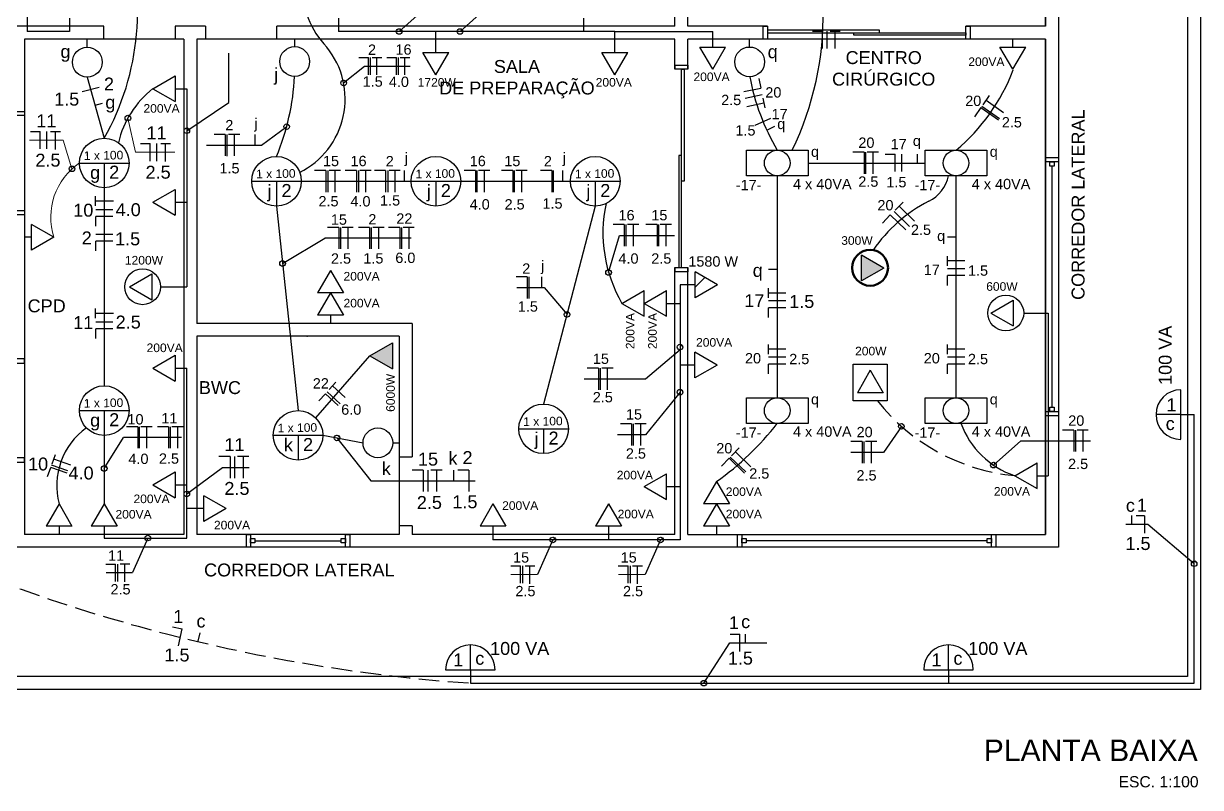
# Model space of a CAD drawing. Header units: millimetres. Extents: x 2676 to 2790, y 20 to 50.
# Drawn here: x 2685.5 to 2699.16, y 26.06 to 34.93 of the extents above; entities that cross this region are included whole.
import ezdxf

# ---------------------------------------------------------------- set-up
doc = ezdxf.new("R2010")
doc.units = ezdxf.units.MM
doc.linetypes.add('ACAD_ISO02W100', pattern=[15, 12, -3])
doc.layers.add('ARQ-FOLHA', color=7, linetype='Continuous', lineweight=50)
for name, color, linetype in [('BUILDING_ENVELOPE', 7, 'Continuous'), ('CIRCUITO 1', 3, 'Continuous'), ('CIRCUITO 2', 211, 'Continuous'), ('TOMADAS', 250, 'Continuous')]:
    doc.layers.add(name, color=color, linetype=linetype)
doc.styles.add('arial', font='arial.ttf')
doc.styles.get("Standard").update_dxf_attribs({"font": 'arial.ttf', "height": 1.5})
pattern_1 = [(225, (-78.443, 0), (2.0205576, -2.0205576), [])]

msp = doc.modelspace()

# ---------------------------------------------------------------- hatches: boundary and pattern name
at = {"layer": 'CIRCUITO 1'}
h = msp.add_hatch(dxfattribs=at)
h.set_pattern_fill('ANSI31', color=5, angle=270)
h.set_pattern_definition([(315, (2696.44746, 42.29396), (0.0883883, 0.0883883), [])])
h.paths.add_polyline_path([(2699.09, 28.686, 1), (2699.09, 28.621, 1)])
h = msp.add_hatch(dxfattribs=at)
h.set_pattern_fill('ANSI31', color=5, angle=270)
h.set_pattern_definition([(315, (2690.75622, 40.90757), (0.0883883, 0.0883883), [])])
h.paths.add_polyline_path([(2693.399, 27.3, 1), (2693.399, 27.235, 1)])
at = {"layer": 'TOMADAS'}
h = msp.add_hatch(dxfattribs=at)
h.set_pattern_fill('ANSI31', color=211, angle=270)
h.set_pattern_definition([(315, (2687.2182, 48.47395), (0.0883883, 0.0883883), [])])
h.paths.add_polyline_path([(2689.861, 34.866, 1), (2689.861, 34.801, 1)])
h = msp.add_hatch(dxfattribs=at)
h.set_pattern_fill('ANSI31', color=211, angle=270)
h.set_pattern_definition([(315, (2687.92553, 48.47395), (0.0883883, 0.0883883), [])])
h.paths.add_polyline_path([(2690.568, 34.866, 1), (2690.568, 34.801, 1)])
at = {"layer": 'TOMADAS', "linetype": 'Continuous', "transparency": 33554687}
h = msp.add_hatch(dxfattribs=at)
h.set_pattern_fill('ANSI31', color=1, scale=0.9, angle=-180)
h.set_pattern_definition(pattern_1)
h.paths.add_polyline_path([(2690.138, 34.59), (2690.288, 34.33), (2690.438, 34.59)])
at = {"layer": 'TOMADAS'}
h = msp.add_hatch(dxfattribs=at)
h.set_pattern_fill('ANSI31', color=211, angle=270)
h.set_pattern_definition([(315, (2686.57469, 47.8776), (0.0883883, 0.0883883), [])])
h.paths.add_polyline_path([(2689.217, 34.27, 1), (2689.217, 34.205, 1)])
at = {"layer": 'TOMADAS', "linetype": 'Continuous', "transparency": 33554687}
h = msp.add_hatch(dxfattribs=at)
h.set_pattern_fill('ANSI31', color=4, angle=-90)
h.set_pattern_definition([(315, (2684.07066, 47.46899), (0.0883883, 0.0883883), [])])
h.paths.add_polyline_path([(2686.746, 33.829, 1), (2686.681, 33.829, 1)])
at = {"layer": 'TOMADAS'}
h = msp.add_hatch(dxfattribs=at)
h.set_pattern_fill('ANSI31', color=211, angle=270)
h.set_pattern_definition([(315, (2685.91337, 47.36877), (0.0883883, 0.0883883), [])])
h.paths.add_polyline_path([(2688.556, 33.761, 1), (2688.556, 33.696, 1)])
at = {"layer": 'TOMADAS', "linetype": 'Continuous', "transparency": 33554687}
h = msp.add_hatch(dxfattribs=at)
h.set_pattern_fill('ANSI31', color=4, angle=-90)
h.set_pattern_definition([(315, (2684.75498, 47.32255), (0.0883883, 0.0883883), [])])
h.paths.add_polyline_path([(2687.43, 33.682, 1), (2687.365, 33.682, 1)])
h = msp.add_hatch(dxfattribs=at)
h.set_pattern_fill('ANSI31', color=4, angle=-90)
h.set_pattern_definition([(315, (2683.42188, 46.87894), (0.0883883, 0.0883883), [])])
h.paths.add_polyline_path([(2686.097, 33.239, 1), (2686.032, 33.239, 1)])
h = msp.add_hatch(dxfattribs=at)
h.set_pattern_fill('ANSI31', color=4, angle=-90)
h.set_pattern_definition([(315, (2685.86545, 45.77995), (0.0883883, 0.0883883), [])])
h.paths.add_polyline_path([(2688.54, 32.14, 1), (2688.476, 32.14, 1)])
at = {"layer": 'TOMADAS'}
h = msp.add_hatch(color=4, dxfattribs=at)
h.dxf.hatch_style = 1
h.paths.add_polyline_path([(2695.229, 32.237), (2695.229, 31.937), (2695.489, 32.087)])
at = {"layer": 'TOMADAS', "linetype": 'Continuous', "transparency": 33554687}
h = msp.add_hatch(dxfattribs=at)
h.set_pattern_fill('ANSI31', color=4, angle=-90)
h.set_pattern_definition([(315, (2689.6498, 45.67622), (0.0883883, 0.0883883), [])])
h.paths.add_polyline_path([(2692.325, 32.036, 1), (2692.26, 32.036, 1)])
h = msp.add_hatch(dxfattribs=at)
h.set_pattern_fill('ANSI31', color=1, scale=0.9, angle=-180)
h.set_pattern_definition(pattern_1)
h.paths.add_polyline_path([(2693.298, 32.042), (2693.298, 31.742), (2693.558, 31.892)])
h = msp.add_hatch(dxfattribs=at)
h.set_pattern_fill('ANSI31', color=4, angle=-90)
h.set_pattern_definition([(315, (2689.1671, 45.18959), (0.0883883, 0.0883883), [])])
h.paths.add_polyline_path([(2691.842, 31.549, 1), (2691.777, 31.549, 1)])
at = {"layer": 'TOMADAS', "lineweight": 20}
h = msp.add_hatch(color=4, dxfattribs=at)
h.dxf.hatch_style = 1
h.paths.add_polyline_path([(2689.523, 31.067), (2689.783, 30.917), (2689.783, 31.217)])
at = {"layer": 'TOMADAS', "linetype": 'Continuous', "transparency": 33554687}
h = msp.add_hatch(dxfattribs=at)
h.set_pattern_fill('ANSI31', color=4, angle=-90)
h.set_pattern_definition([(315, (2690.47951, 44.8102), (0.0883883, 0.0883883), [])])
h.paths.add_polyline_path([(2693.154, 31.17, 1), (2693.09, 31.17, 1)])
h = msp.add_hatch(dxfattribs=at)
h.set_pattern_fill('ANSI31', color=4, angle=-90)
h.set_pattern_definition([(315, (2690.47951, 44.28638), (0.0883883, 0.0883883), [])])
h.paths.add_polyline_path([(2693.154, 30.646, 1), (2693.09, 30.646, 1)])
h = msp.add_hatch(dxfattribs=at)
h.set_pattern_fill('ANSI31', color=4, angle=-90)
h.set_pattern_definition([(315, (2693.04852, 43.8892), (0.0883883, 0.0883883), [])])
h.paths.add_polyline_path([(2695.723, 30.249, 1), (2695.659, 30.249, 1)])
h = msp.add_hatch(dxfattribs=at)
h.set_pattern_fill('ANSI31', color=4, angle=-90)
h.set_pattern_definition([(315, (2686.49795, 43.75387), (0.0883883, 0.0883883), [])])
h.paths.add_polyline_path([(2689.173, 30.114, 1), (2689.108, 30.114, 1)])
h = msp.add_hatch(dxfattribs=at)
h.set_pattern_fill('ANSI31', color=4, angle=-90)
h.set_pattern_definition([(315, (2683.7952, 43.4003), (0.0883883, 0.0883883), [])])
h.paths.add_polyline_path([(2686.47, 29.76, 1), (2686.405, 29.76, 1)])
h = msp.add_hatch(dxfattribs=at)
h.set_pattern_fill('ANSI31', color=4, angle=-90)
h.set_pattern_definition([(315, (2694.11711, 43.43901), (0.0883883, 0.0883883), [])])
h.paths.add_polyline_path([(2696.792, 29.799, 1), (2696.727, 29.799, 1)])
h = msp.add_hatch(dxfattribs=at)
h.set_pattern_fill('ANSI31', color=4, angle=-90)
h.set_pattern_definition([(315, (2684.75498, 43.1043), (0.0883883, 0.0883883), [])])
h.paths.add_polyline_path([(2687.43, 29.464, 1), (2687.365, 29.464, 1)])
h = msp.add_hatch(dxfattribs=at)
h.set_pattern_fill('ANSI31', color=1, scale=0.9, angle=-180)
h.set_pattern_definition([(225, (-78.9667, -0.3756), (2.0205576, -2.0205576), [])])
h.paths.add_polyline_path([(2686.064, 29.089), (2685.914, 29.349), (2685.764, 29.089)])
h = msp.add_hatch(dxfattribs=at)
h.set_pattern_fill('ANSI31', color=4, angle=-90)
h.set_pattern_definition([(315, (2684.30267, 42.59194), (0.0883883, 0.0883883), [])])
h.paths.add_polyline_path([(2686.978, 28.952, 1), (2686.913, 28.952, 1)])
h = msp.add_hatch(dxfattribs=at)
h.set_pattern_fill('ANSI31', color=4, angle=-90)
h.set_pattern_definition([(315, (2689.00332, 42.57028), (0.0883883, 0.0883883), [])])
h.paths.add_polyline_path([(2691.678, 28.93, 1), (2691.613, 28.93, 1)])
h = msp.add_hatch(dxfattribs=at)
h.set_pattern_fill('ANSI31', color=4, angle=-90)
h.set_pattern_definition([(315, (2690.25217, 42.57028), (0.0883883, 0.0883883), [])])
h.paths.add_polyline_path([(2692.927, 28.93, 1), (2692.862, 28.93, 1)])

# ---------------------------------------------------------------- linework, layer by layer
for p, q in [((2686.433, 34.745), (2686.433, 34.895)), ((2687.263, 34.895), (2687.263, 34.745)), ((2687.613, 34.895), (2687.613, 34.745)), ((2688.443, 34.745), (2688.443, 34.895)), ((2694.138, 34.895), (2693.213, 34.895)), ((2694.138, 34.895), (2694.088, 34.895)), ((2697.363, 34.895), (2696.438, 34.895)), ((2696.488, 34.895), (2696.438, 34.895)), ((2685.513, 34.745), (2685.513, 28.995)), ((2687.363, 34.745), (2687.363, 28.995)), ((2687.513, 34.745), (2687.513, 31.445)), ((2694.138, 34.745), (2693.213, 34.745)), ((2697.363, 34.745), (2693.213, 34.745)), ((2697.363, 34.745), (2696.438, 34.745)), ((2693.063, 34.445), (2693.063, 34.395)), ((2697.438, 33.27), (2697.438, 30.47)), ((2693.063, 32.095), (2693.063, 32.045)), ((2690.013, 31.445), (2687.513, 31.445)), ((2690.013, 31.445), (2690.013, 29.895)), ((2689.863, 31.295), (2687.513, 31.295)), ((2687.513, 31.295), (2687.513, 28.995)), ((2689.863, 31.295), (2689.863, 28.995)), ((2689.863, 29.895), (2690.013, 29.895)), ((2687.363, 28.995), (2685.513, 28.995)), ((2689.863, 28.995), (2687.513, 28.995)), ((2690.013, 29.095), (2689.863, 29.095)), ((2690.013, 29.095), (2690.013, 28.995)), ((2693.063, 28.995), (2690.013, 28.995)), ((2693.213, 28.995), (2697.363, 28.995)), ((2697.513, 28.845), (2682.213, 28.845)), ((2688.188, 28.92), (2689.188, 28.92)), ((2696.688, 28.92), (2693.888, 28.92)), ((2699.013, 27.345), (2682.213, 27.345)), ((2699.163, 27.195), (2682.213, 27.195))]:
    msp.add_line(p, q)
for points in [[(2694.138, 34.745), (2694.088, 34.745), (2694.088, 34.895), (2694.138, 34.895)], [(2694.138, 34.82), (2695.438, 34.82), (2695.438, 34.85), (2694.138, 34.85)], [(2696.488, 34.745), (2696.438, 34.745), (2696.438, 34.895), (2696.488, 34.895)], [(2696.438, 34.79), (2695.138, 34.79), (2695.138, 34.82), (2696.438, 34.82)], [(2693.213, 34.445), (2693.213, 34.395), (2693.063, 34.395), (2693.063, 34.445)], [(2693.168, 34.395), (2693.168, 33.095), (2693.138, 33.095), (2693.138, 34.395)], [(2685.513, 33.907), (2685.513, 33.857), (2685.363, 33.857), (2685.363, 33.907)], [(2693.138, 32.095), (2693.138, 33.395), (2693.108, 33.395), (2693.108, 32.095)], [(2697.513, 33.37), (2697.513, 33.32), (2697.363, 33.32), (2697.363, 33.37)], [(2697.463, 33.32), (2697.463, 33.27), (2697.413, 33.27), (2697.413, 33.32)], [(2685.513, 32.757), (2685.513, 32.707), (2685.363, 32.707), (2685.363, 32.757)], [(2693.213, 32.095), (2693.213, 32.045), (2693.063, 32.045), (2693.063, 32.095)], [(2685.513, 30.982), (2685.513, 31.032), (2685.363, 31.032), (2685.363, 30.982)], [(2697.463, 30.47), (2697.463, 30.42), (2697.413, 30.42), (2697.413, 30.47)], [(2697.513, 30.42), (2697.513, 30.37), (2697.363, 30.37), (2697.363, 30.42)], [(2685.513, 29.832), (2685.513, 29.882), (2685.363, 29.882), (2685.363, 29.832)], [(2688.088, 28.995), (2688.138, 28.995), (2688.138, 28.845), (2688.088, 28.845)], [(2689.238, 28.995), (2689.288, 28.995), (2689.288, 28.845), (2689.238, 28.845)], [(2693.838, 28.845), (2693.788, 28.845), (2693.788, 28.995), (2693.838, 28.995)], [(2696.788, 28.845), (2696.738, 28.845), (2696.738, 28.995), (2696.788, 28.995)], [(2688.138, 28.945), (2688.188, 28.945), (2688.188, 28.895), (2688.138, 28.895)], [(2689.188, 28.945), (2689.238, 28.945), (2689.238, 28.895), (2689.188, 28.895)], [(2693.888, 28.895), (2693.838, 28.895), (2693.838, 28.945), (2693.888, 28.945)], [(2696.738, 28.895), (2696.688, 28.895), (2696.688, 28.945), (2696.738, 28.945)]]:
    msp.add_lwpolyline(points, close=True)
msp.add_point((2688.795, 31.295))
at = {"layer": 'ARQ-FOLHA', "color": 4}
msp.add_circle((2695.328, 32.09), 0.208, dxfattribs=at)
at = {"layer": 'BUILDING_ENVELOPE', "color": 7, "linetype": 'Continuous'}
for p, q in [((2699.163, 45.745), (2699.163, 27.195)), ((2699.013, 45.595), (2699.013, 27.345)), ((2697.513, 44.095), (2697.513, 28.845)), ((2697.363, 34.895), (2697.363, 39.095)), ((2697.363, 39.095), (2697.363, 34.895)), ((2693.213, 34.895), (2693.213, 35.545)), ((2693.063, 34.895), (2693.063, 35.515)), ((2686.433, 34.895), (2685.363, 34.895)), ((2687.613, 34.895), (2687.263, 34.895)), ((2693.063, 34.895), (2688.443, 34.895)), ((2687.363, 34.745), (2685.513, 34.745)), ((2693.063, 34.745), (2687.513, 34.745)), ((2693.063, 34.395), (2693.063, 34.745)), ((2693.213, 34.395), (2693.213, 34.745)), ((2697.363, 28.995), (2697.363, 34.745)), ((2697.363, 34.745), (2697.363, 28.995)), ((2693.063, 28.995), (2693.063, 32.095)), ((2693.213, 28.995), (2693.213, 32.095))]:
    msp.add_line(p, q, dxfattribs=at)
at = {"layer": 'CIRCUITO 1', "color": 240, "linetype": 'Continuous', "ltscale": 0.02}
for p, q in [((2685.542, 35.025), (2685.542, 34.834)), ((2686.035, 34.989), (2686.035, 34.834)), ((2689.157, 34.989), (2689.157, 34.834)), ((2692.003, 34.989), (2692.003, 34.834)), ((2686.035, 34.834), (2685.542, 34.834)), ((2686.242, 34.652), (2686.242, 34.745)), ((2688.649, 34.658), (2688.649, 34.745)), ((2692.365, 34.834), (2689.157, 34.834)), ((2690.288, 34.59), (2690.288, 34.834)), ((2692.365, 34.59), (2692.365, 34.834)), ((2692.365, 34.834), (2693.501, 34.834)), ((2693.501, 34.654), (2693.501, 34.834)), ((2693.93, 34.654), (2693.93, 34.745)), ((2696.985, 34.654), (2696.985, 34.746)), ((2686.242, 34.305), (2686.438, 33.595)), ((2687.263, 34.17), (2687.397, 34.17)), ((2687.397, 34.17), (2687.397, 31.87)), ((2694.609, 33.307), (2695.967, 33.307)), ((2688.725, 33.095), (2690, 33.095)), ((2690.575, 33.095), (2691.85, 33.095)), ((2694.25, 33.159), (2694.25, 30.581)), ((2696.325, 33.159), (2696.325, 30.581)), ((2686.438, 33.02), (2686.438, 30.72)), ((2687.263, 32.851), (2687.397, 32.851)), ((2688.438, 32.807), (2688.688, 30.432)), ((2692.138, 32.807), (2691.538, 30.507)), ((2685.593, 32.444), (2685.513, 32.444)), ((2687.092, 31.87), (2687.397, 31.87)), ((2692.966, 31.677), (2693.122, 31.677)), ((2697.111, 31.565), (2697.395, 31.565)), ((2697.395, 31.565), (2697.395, 29.676)), ((2689.065, 31.539), (2689.065, 31.445)), ((2688.893, 30.346), (2689.523, 31.067)), ((2687.263, 30.924), (2687.397, 30.924)), ((2687.397, 29.57), (2687.397, 30.924)), ((2693.293, 30.961), (2693.122, 30.961)), ((2698.935, 30.386), (2699.09, 30.386)), ((2686.438, 30.145), (2686.438, 29.349)), ((2688.975, 30.145), (2689.442, 30.057)), ((2689.788, 30.057), (2689.863, 30.057)), ((2697.266, 29.676), (2697.395, 29.676)), ((2687.263, 29.57), (2687.397, 29.57)), ((2687.397, 28.952), (2687.397, 29.57)), ((2692.966, 29.549), (2693.122, 29.549)), ((2687.593, 29.294), (2687.397, 29.294)), ((2685.914, 29.089), (2685.914, 28.995)), ((2686.438, 29.089), (2686.438, 28.952)), ((2690.95, 29.089), (2690.95, 28.93)), ((2692.291, 29.089), (2692.291, 28.93)), ((2693.546, 29.089), (2693.546, 28.995)), ((2686.438, 28.952), (2687.397, 28.952)), ((2690.688, 27.422), (2690.688, 27.267)), ((2696.238, 27.422), (2696.238, 27.267))]:
    msp.add_line(p, q, dxfattribs=at)
at = {"layer": 'CIRCUITO 1', "color": 7}
for p, q in [((2694.66, 34.836), (2694.774, 34.836)), ((2694.774, 34.635), (2694.774, 34.836)), ((2694.828, 34.635), (2694.828, 34.836)), ((2694.866, 34.836), (2694.98, 34.836)), ((2694.923, 34.635), (2694.923, 34.836)), ((2689.393, 34.533), (2689.507, 34.533)), ((2689.507, 34.331), (2689.507, 34.533)), ((2689.529, 34.331), (2689.529, 34.533)), ((2689.547, 34.533), (2689.66, 34.533)), ((2689.604, 34.331), (2689.604, 34.533)), ((2689.718, 34.533), (2689.831, 34.533)), ((2689.831, 34.331), (2689.831, 34.533)), ((2689.854, 34.331), (2689.854, 34.533)), ((2689.872, 34.533), (2689.985, 34.533)), ((2689.928, 34.331), (2689.928, 34.533)), ((2686.184, 34.138), (2686.379, 34.188)), ((2693.861, 34.136), (2694.058, 34.177)), ((2694.035, 34.288), (2694.058, 34.177)), ((2693.877, 34.06), (2694.074, 34.101)), ((2694.082, 34.06), (2694.105, 33.949)), ((2686.332, 33.979), (2686.42, 34.003)), ((2693.897, 33.964), (2694.094, 34.005)), ((2693.994, 33.746), (2694.177, 33.828)), ((2685.581, 33.672), (2685.694, 33.672)), ((2685.694, 33.471), (2685.694, 33.672)), ((2685.771, 33.471), (2685.771, 33.672)), ((2685.815, 33.673), (2685.929, 33.673)), ((2685.872, 33.465), (2685.872, 33.673)), ((2694.128, 33.69), (2694.224, 33.733)), ((2686.859, 33.532), (2686.973, 33.532)), ((2686.973, 33.33), (2686.973, 33.532)), ((2687.05, 33.33), (2687.05, 33.532)), ((2687.094, 33.533), (2687.208, 33.533)), ((2687.151, 33.324), (2687.151, 33.533)), ((2689.925, 33.095), (2689.925, 33.22)), ((2691.76, 33.095), (2691.76, 33.219)), ((2686.338, 32.808), (2686.338, 32.922)), ((2686.546, 32.865), (2686.338, 32.865)), ((2686.54, 32.764), (2686.339, 32.764)), ((2686.54, 32.687), (2686.339, 32.687)), ((2686.339, 32.573), (2686.339, 32.687)), ((2686.54, 32.477), (2686.339, 32.477)), ((2686.54, 32.4), (2686.339, 32.4)), ((2686.339, 32.287), (2686.339, 32.4)), ((2696.225, 32.114), (2696.225, 32.227)), ((2696.426, 32.17), (2696.225, 32.17)), ((2694.15, 31.74), (2694.15, 31.854)), ((2694.351, 31.797), (2694.15, 31.797)), ((2686.338, 31.504), (2686.338, 31.617)), ((2686.546, 31.56), (2686.338, 31.56)), ((2686.54, 31.459), (2686.339, 31.459)), ((2686.54, 31.382), (2686.339, 31.382)), ((2686.339, 31.269), (2686.339, 31.382)), ((2694.15, 31.087), (2694.15, 31.201)), ((2696.225, 31.087), (2696.225, 31.201)), ((2694.351, 31.144), (2694.15, 31.144)), ((2696.426, 31.144), (2696.225, 31.144)), ((2689.049, 30.677), (2689.126, 30.761)), ((2688.928, 30.544), (2689.005, 30.627)), ((2689.153, 30.491), (2689.005, 30.627)), ((2689.176, 30.512), (2689.027, 30.648)), ((2689.235, 30.583), (2689.087, 30.719)), ((2685.834, 29.814), (2685.872, 29.921)), ((2686.017, 29.732), (2685.827, 29.8)), ((2686.049, 29.798), (2685.853, 29.868)), ((2685.781, 29.665), (2685.82, 29.772)), ((2686.009, 29.704), (2685.82, 29.772)), ((2698.363, 29.212), (2698.363, 29.111)), ((2698.514, 29.211), (2698.416, 29.211)), ((2698.514, 29.211), (2698.514, 29.01)), ((2686.455, 28.65), (2686.569, 28.65)), ((2686.569, 28.449), (2686.569, 28.65)), ((2686.597, 28.449), (2686.597, 28.65)), ((2686.622, 28.651), (2686.736, 28.651)), ((2686.679, 28.443), (2686.679, 28.651)), ((2691.156, 28.629), (2691.27, 28.629)), ((2691.27, 28.427), (2691.27, 28.629)), ((2691.297, 28.427), (2691.297, 28.629)), ((2691.323, 28.63), (2691.437, 28.63)), ((2691.38, 28.421), (2691.38, 28.63)), ((2692.405, 28.629), (2692.518, 28.629)), ((2692.518, 28.427), (2692.518, 28.629)), ((2692.546, 28.427), (2692.546, 28.629)), ((2692.572, 28.63), (2692.685, 28.63)), ((2692.629, 28.421), (2692.629, 28.63)), ((2687.232, 27.921), (2687.343, 27.897)), ((2687.3, 27.7), (2687.343, 27.897)), ((2687.529, 27.753), (2687.551, 27.852)), ((2693.703, 27.834), (2693.817, 27.834)), ((2693.817, 27.633), (2693.817, 27.834)), ((2693.881, 27.734), (2693.881, 27.835))]:
    msp.add_line(p, q, dxfattribs=at)
at = {"layer": 'CIRCUITO 1', "color": 4}
for p, q in [((2698.935, 30.099), (2698.935, 30.674)), ((2698.935, 30.386), (2698.648, 30.386)), ((2690.688, 27.422), (2690.688, 27.71)), ((2696.238, 27.422), (2696.238, 27.71)), ((2690.4, 27.422), (2690.975, 27.422)), ((2695.95, 27.422), (2696.525, 27.422))]:
    msp.add_line(p, q, dxfattribs=at)
at = {"layer": 'CIRCUITO 1', "color": 15}
for p, q in [((2698.553, 29.111), (2698.295, 29.111)), ((2699.09, 28.654), (2698.553, 29.111)), ((2693.399, 27.267), (2693.699, 27.734)), ((2693.699, 27.734), (2694.13, 27.734))]:
    msp.add_line(p, q, dxfattribs=at)
at = {"layer": 'CIRCUITO 1', "color": 240, "linetype": 'Continuous', "ltscale": 0.02}
for points in [[(2693.298, 31.892), (2693.122, 31.892), (2693.122, 28.93), (2690.95, 28.93)], [(2690.688, 27.267), (2690.688, 27.267), (2699.09, 27.267), (2699.09, 30.386), (2699.09, 30.386)]]:
    msp.add_lwpolyline(points, dxfattribs=at)
at = {"layer": 'CIRCUITO 1', "color": 5}
for centre in [(2699.09, 28.654), (2693.399, 27.267)]:
    msp.add_circle(centre, 0.0325, dxfattribs=at)
at = {"layer": 'CIRCUITO 1', "color": 240, "linetype": 'Continuous', "ltscale": 0.02}
for centre, radius, start, end in [((2691.185, 35.027), 3.599, 334.1188, 27.8659), ((2689.704, 35.325), 0.958, 128.0759, 224.6527), ((2683.819, 35.069), 3.006, 330.6233, 19.1888), ((2688.282, 34.051), 0.953, 296.4069, 39.0684), ((2685.855, 34.457), 2.797, 337.4089, 357.0332), ((2696.562, 34.81), 2.679, 190.8022, 210.3661), ((2694.866, 35.195), 2.271, 309.9992, 339.1946), ((2687.694, 33.289), 1.12, 128.1102, 166.9085), ((2695.824, 33.241), 0.421, 295.9764, 348.7534), ((2693.853, 32.495), 1.626, 167.9338, 210.1996), ((2696.802, 31.312), 1.742, 117.1141, 145.6453), ((2686.722, 29.557), 0.835, 126.0446, 194.4944), ((2691.602, 32.341), 3.354, 305.4366, 322.1653), ((2697.327, 30.631), 1.007, 200.1545, 251.4581)]:
    msp.add_arc(centre, radius, start, end, dxfattribs=at)
at = {"layer": 'CIRCUITO 1', "color": 4}
for centre, start, end in [((2698.935, 30.386), 90, 270), ((2690.688, 27.422), 0, 180), ((2696.238, 27.422), 0, 180)]:
    msp.add_arc(centre, 0.288, start, end, dxfattribs=at)
at = {"layer": 'CIRCUITO 1', "color": 240, "linetype": 'ACAD_ISO02W100', "ltscale": 0.02}
msp.add_arc((2692.032, 46.731), 19.51, 249.3061, 266.0489, dxfattribs=at)
at = {"layer": 'CIRCUITO 2', "color": 7}
for p, q in [((2695.504, 33.408), (2695.618, 33.408)), ((2695.618, 33.207), (2695.618, 33.408)), ((2695.696, 33.207), (2695.696, 33.408)), ((2695.878, 33.307), (2695.878, 33.408)), ((2696.325, 32.445), (2696.225, 32.445)), ((2694.25, 32.072), (2694.15, 32.072)), ((2696.426, 32.078), (2696.225, 32.078)), ((2696.426, 32), (2696.225, 32)), ((2696.225, 31.886), (2696.225, 32)), ((2694.351, 31.705), (2694.15, 31.705)), ((2694.351, 31.627), (2694.15, 31.627)), ((2694.15, 31.513), (2694.15, 31.627)), ((2694.351, 31.052), (2694.15, 31.052)), ((2696.426, 31.052), (2696.225, 31.052)), ((2694.351, 30.973), (2694.15, 30.973)), ((2694.15, 30.86), (2694.15, 30.973)), ((2696.426, 30.973), (2696.225, 30.973)), ((2696.225, 30.86), (2696.225, 30.973))]:
    msp.add_line(p, q, dxfattribs=at)
at = {"layer": 'CIRCUITO 2', "color": 4}
for p, q in [((2686.15, 33.307), (2686.725, 33.307)), ((2686.438, 33.307), (2686.438, 33.02)), ((2688.15, 33.095), (2688.725, 33.095)), ((2688.438, 33.095), (2688.438, 32.807)), ((2690, 33.095), (2690.575, 33.095)), ((2690.288, 33.095), (2690.288, 32.807)), ((2691.85, 33.095), (2692.425, 33.095)), ((2692.138, 33.095), (2692.138, 32.807)), ((2686.15, 30.432), (2686.725, 30.432)), ((2686.438, 30.432), (2686.438, 30.145)), ((2691.25, 30.22), (2691.825, 30.22)), ((2691.538, 30.22), (2691.538, 29.932)), ((2688.4, 30.145), (2688.975, 30.145)), ((2688.688, 30.145), (2688.688, 29.857))]:
    msp.add_line(p, q, dxfattribs=at)
for centre, radius in [((2686.242, 34.478), 0.173), ((2688.649, 34.485), 0.173), ((2693.93, 34.481), 0.173), ((2686.438, 33.307), 0.288), ((2688.438, 33.095), 0.288), ((2690.288, 33.095), 0.288), ((2692.138, 33.095), 0.288), ((2686.438, 30.432), 0.288), ((2691.538, 30.22), 0.288), ((2688.688, 30.145), 0.288)]:
    msp.add_circle(centre, radius, dxfattribs=at)
at = {"layer": 'CIRCUITO 2', "color": 7}
msp.add_circle((2689.615, 30.057), 0.173, dxfattribs=at)
at = {"layer": 'TOMADAS', "color": 15}
for p, q in [((2689.861, 34.834), (2690.375, 35.293)), ((2690.568, 34.834), (2691.082, 35.293)), ((2687.886, 34.008), (2687.886, 34.581)), ((2689.217, 34.237), (2689.459, 34.432)), ((2689.459, 34.432), (2689.988, 34.432)), ((2687.397, 33.682), (2687.886, 34.008)), ((2688.262, 33.513), (2688.556, 33.729)), ((2687.624, 33.513), (2688.262, 33.513)), ((2688.508, 32.14), (2688.997, 32.435)), ((2690.002, 32.435), (2688.997, 32.435)), ((2692.292, 32.036), (2692.42, 32.466)), ((2692.42, 32.466), (2693.058, 32.466)), ((2691.226, 31.86), (2691.546, 31.86)), ((2691.546, 31.86), (2691.81, 31.549)), ((2693.122, 31.138), (2692.72, 30.798)), ((2692.72, 30.798), (2692.011, 30.798)), ((2693.122, 30.646), (2692.72, 30.152)), ((2695.691, 30.249), (2695.484, 29.947)), ((2686.438, 29.76), (2686.663, 30.119)), ((2687.335, 30.119), (2686.663, 30.119)), ((2689.14, 30.114), (2689.533, 29.618)), ((2692.72, 30.152), (2692.395, 30.152)), ((2696.76, 29.799), (2697.078, 30.081)), ((2697.078, 30.081), (2697.886, 30.081)), ((2695.484, 29.947), (2695.103, 29.947)), ((2687.397, 29.464), (2687.811, 29.772)), ((2687.811, 29.772), (2688.119, 29.772)), ((2689.533, 29.618), (2690.742, 29.618)), ((2686.945, 28.952), (2686.767, 28.55)), ((2691.646, 28.93), (2691.467, 28.528)), ((2692.895, 28.93), (2692.716, 28.528)), ((2686.459, 28.55), (2686.767, 28.55))]:
    msp.add_line(p, q, dxfattribs=at)
at = {"layer": 'TOMADAS', "color": 4, "linetype": 'Continuous'}
for p, q in [((2690.138, 34.59), (2690.438, 34.59)), ((2690.288, 34.33), (2690.138, 34.59)), ((2690.288, 34.33), (2690.438, 34.59)), ((2692.215, 34.59), (2692.515, 34.59)), ((2692.365, 34.33), (2692.215, 34.59)), ((2692.365, 34.33), (2692.515, 34.59)), ((2693.351, 34.654), (2693.651, 34.654)), ((2693.501, 34.395), (2693.351, 34.654)), ((2693.501, 34.395), (2693.651, 34.654)), ((2696.835, 34.654), (2697.135, 34.654)), ((2696.985, 34.395), (2696.835, 34.654)), ((2696.985, 34.395), (2697.135, 34.654)), ((2687.003, 34.17), (2687.263, 34.32)), ((2687.263, 34.32), (2687.263, 34.02)), ((2687.003, 34.17), (2687.263, 34.02)), ((2687.003, 32.851), (2687.263, 33.001)), ((2687.263, 33.001), (2687.263, 32.701)), ((2687.003, 32.851), (2687.263, 32.701)), ((2685.593, 32.294), (2685.593, 32.594)), ((2685.853, 32.444), (2685.593, 32.594)), ((2685.853, 32.444), (2685.593, 32.294)), ((2695.229, 31.937), (2695.229, 32.237)), ((2695.489, 32.087), (2695.229, 32.237)), ((2686.732, 31.87), (2686.992, 32.02)), ((2686.992, 32.02), (2686.992, 31.72)), ((2689.065, 32.058), (2688.915, 31.799)), ((2689.065, 32.058), (2689.215, 31.799)), ((2693.298, 31.742), (2693.298, 32.042)), ((2693.558, 31.892), (2693.298, 32.042)), ((2695.489, 32.087), (2695.229, 31.937)), ((2686.732, 31.87), (2686.992, 31.72)), ((2693.558, 31.892), (2693.298, 31.742)), ((2689.065, 31.799), (2688.915, 31.539)), ((2689.215, 31.799), (2688.915, 31.799)), ((2689.065, 31.799), (2689.215, 31.539)), ((2692.447, 31.677), (2692.707, 31.827)), ((2692.707, 31.677), (2692.966, 31.827)), ((2692.707, 31.527), (2692.707, 31.827)), ((2692.966, 31.527), (2692.966, 31.827)), ((2696.73, 31.565), (2696.99, 31.715)), ((2696.99, 31.715), (2696.99, 31.415)), ((2692.447, 31.677), (2692.707, 31.527)), ((2692.707, 31.677), (2692.966, 31.527)), ((2696.73, 31.565), (2696.99, 31.415)), ((2689.215, 31.539), (2688.915, 31.539)), ((2689.523, 31.067), (2689.783, 31.217)), ((2689.783, 31.217), (2689.783, 30.917)), ((2687.003, 30.924), (2687.263, 31.074)), ((2687.263, 31.074), (2687.263, 30.774)), ((2689.523, 31.067), (2689.783, 30.917)), ((2693.293, 30.811), (2693.293, 31.111)), ((2693.553, 30.961), (2693.293, 31.111)), ((2687.003, 30.924), (2687.263, 30.774)), ((2693.553, 30.961), (2693.293, 30.811)), ((2695.33, 30.9), (2695.18, 30.64)), ((2695.33, 30.9), (2695.48, 30.64)), ((2695.48, 30.64), (2695.18, 30.64)), ((2697.007, 29.676), (2697.266, 29.826)), ((2697.266, 29.526), (2697.266, 29.826)), ((2687.003, 29.57), (2687.263, 29.72)), ((2687.263, 29.72), (2687.263, 29.42)), ((2692.707, 29.549), (2692.966, 29.699)), ((2692.966, 29.399), (2692.966, 29.699)), ((2697.007, 29.676), (2697.266, 29.526)), ((2687.003, 29.57), (2687.263, 29.42)), ((2692.707, 29.549), (2692.966, 29.399)), ((2693.546, 29.608), (2693.396, 29.349)), ((2693.546, 29.608), (2693.696, 29.349)), ((2687.593, 29.144), (2687.593, 29.444)), ((2687.853, 29.294), (2687.593, 29.444)), ((2685.914, 29.349), (2685.764, 29.089)), ((2685.914, 29.349), (2686.064, 29.089)), ((2686.438, 29.349), (2686.288, 29.089)), ((2686.438, 29.349), (2686.588, 29.089)), ((2687.853, 29.294), (2687.593, 29.144)), ((2690.95, 29.349), (2690.8, 29.089)), ((2690.95, 29.349), (2691.1, 29.089)), ((2692.291, 29.349), (2692.141, 29.089)), ((2692.291, 29.349), (2692.441, 29.089)), ((2693.546, 29.349), (2693.396, 29.089)), ((2693.696, 29.349), (2693.396, 29.349)), ((2693.546, 29.349), (2693.696, 29.089)), ((2686.064, 29.089), (2685.764, 29.089)), ((2686.588, 29.089), (2686.288, 29.089)), ((2691.1, 29.089), (2690.8, 29.089)), ((2692.441, 29.089), (2692.141, 29.089)), ((2693.696, 29.089), (2693.396, 29.089))]:
    msp.add_line(p, q, dxfattribs=at)
at = {"layer": 'TOMADAS', "color": 7}
for p, q in [((2696.711, 34.089), (2696.636, 33.982)), ((2696.674, 34.036), (2696.878, 33.892)), ((2696.614, 33.952), (2696.539, 33.845)), ((2696.614, 33.952), (2696.819, 33.808)), ((2696.625, 33.966), (2696.829, 33.822)), ((2687.843, 33.638), (2687.713, 33.638)), ((2687.843, 33.638), (2687.843, 33.389)), ((2687.861, 33.638), (2687.861, 33.388)), ((2688.011, 33.638), (2687.881, 33.638)), ((2687.946, 33.638), (2687.946, 33.389)), ((2688.186, 33.638), (2688.186, 33.513)), ((2695.258, 33.432), (2695.127, 33.432)), ((2695.258, 33.432), (2695.258, 33.182)), ((2695.275, 33.432), (2695.275, 33.182)), ((2695.426, 33.432), (2695.295, 33.432)), ((2695.361, 33.432), (2695.361, 33.182)), ((2689.011, 33.219), (2688.88, 33.219)), ((2689.011, 33.219), (2689.011, 32.97)), ((2689.034, 33.219), (2689.034, 32.97)), ((2689.18, 33.22), (2689.05, 33.22)), ((2689.115, 33.22), (2689.115, 32.97)), ((2689.365, 33.219), (2689.235, 33.219)), ((2689.365, 33.219), (2689.365, 32.97)), ((2689.389, 33.219), (2689.389, 32.97)), ((2689.535, 33.22), (2689.404, 33.22)), ((2689.47, 33.22), (2689.47, 32.97)), ((2689.705, 33.219), (2689.575, 33.219)), ((2689.705, 33.219), (2689.705, 32.97)), ((2689.729, 33.219), (2689.729, 32.97)), ((2689.875, 33.22), (2689.744, 33.22)), ((2689.81, 33.22), (2689.81, 32.97)), ((2690.746, 33.219), (2690.616, 33.219)), ((2690.746, 33.219), (2690.746, 32.97)), ((2690.764, 33.219), (2690.764, 32.97)), ((2690.914, 33.219), (2690.784, 33.219)), ((2690.849, 33.219), (2690.849, 32.97)), ((2691.18, 33.219), (2691.049, 33.219)), ((2691.18, 33.219), (2691.18, 32.97)), ((2691.197, 33.219), (2691.197, 32.97)), ((2691.348, 33.219), (2691.217, 33.219)), ((2691.283, 33.219), (2691.283, 32.97)), ((2691.633, 33.219), (2691.502, 33.219)), ((2691.633, 33.219), (2691.633, 32.97)), ((2691.65, 33.219), (2691.65, 32.97)), ((2695.71, 32.852), (2695.62, 32.758)), ((2695.665, 32.805), (2695.845, 32.632)), ((2695.562, 32.704), (2695.472, 32.61)), ((2695.562, 32.704), (2695.742, 32.531)), ((2695.606, 32.744), (2695.786, 32.571)), ((2689.161, 32.56), (2689.031, 32.56)), ((2689.161, 32.56), (2689.161, 32.311)), ((2689.179, 32.56), (2689.179, 32.311)), ((2689.329, 32.56), (2689.199, 32.56)), ((2689.264, 32.56), (2689.264, 32.311)), ((2689.519, 32.56), (2689.389, 32.56)), ((2689.519, 32.56), (2689.519, 32.311)), ((2689.537, 32.56), (2689.537, 32.311)), ((2689.687, 32.56), (2689.557, 32.56)), ((2689.622, 32.56), (2689.622, 32.311)), ((2689.869, 32.56), (2689.739, 32.56)), ((2689.869, 32.56), (2689.869, 32.311)), ((2689.887, 32.56), (2689.887, 32.311)), ((2690.037, 32.56), (2689.907, 32.56)), ((2689.972, 32.56), (2689.972, 32.311)), ((2692.474, 32.591), (2692.344, 32.591)), ((2692.474, 32.591), (2692.474, 32.341)), ((2692.492, 32.591), (2692.492, 32.341)), ((2692.642, 32.591), (2692.512, 32.591)), ((2692.577, 32.591), (2692.577, 32.341)), ((2692.855, 32.591), (2692.724, 32.591)), ((2692.855, 32.591), (2692.855, 32.341)), ((2692.872, 32.591), (2692.872, 32.341)), ((2693.023, 32.591), (2692.892, 32.591)), ((2692.957, 32.591), (2692.957, 32.341)), ((2691.348, 31.984), (2691.218, 31.984)), ((2691.348, 31.984), (2691.348, 31.735)), ((2691.366, 31.984), (2691.366, 31.735)), ((2691.514, 31.984), (2691.514, 31.86)), ((2692.175, 30.923), (2692.045, 30.923)), ((2692.175, 30.923), (2692.175, 30.673)), ((2692.193, 30.923), (2692.193, 30.673)), ((2692.344, 30.923), (2692.213, 30.923)), ((2692.278, 30.923), (2692.278, 30.673)), ((2686.827, 30.244), (2686.697, 30.244)), ((2686.827, 30.244), (2686.827, 29.994)), ((2686.845, 30.244), (2686.845, 29.994)), ((2686.996, 30.244), (2686.865, 30.244)), ((2686.93, 30.244), (2686.93, 29.994)), ((2687.185, 30.244), (2687.055, 30.244)), ((2687.185, 30.244), (2687.185, 29.994)), ((2687.203, 30.244), (2687.203, 29.994)), ((2687.353, 30.244), (2687.223, 30.244)), ((2687.288, 30.244), (2687.288, 29.994)), ((2692.559, 30.277), (2692.429, 30.277)), ((2692.559, 30.277), (2692.559, 30.028)), ((2692.577, 30.277), (2692.577, 30.028)), ((2692.728, 30.277), (2692.597, 30.277)), ((2692.662, 30.277), (2692.662, 30.028)), ((2697.693, 30.206), (2697.563, 30.206)), ((2697.693, 30.206), (2697.693, 29.956)), ((2697.711, 30.206), (2697.711, 29.956)), ((2697.861, 30.206), (2697.731, 30.206)), ((2697.796, 30.206), (2697.796, 29.956)), ((2695.236, 30.072), (2695.106, 30.072)), ((2695.236, 30.072), (2695.236, 29.823)), ((2695.254, 30.072), (2695.254, 29.822)), ((2695.405, 30.072), (2695.274, 30.072)), ((2695.339, 30.072), (2695.339, 29.823)), ((2693.809, 30), (2693.718, 29.907)), ((2693.764, 29.953), (2693.943, 29.78)), ((2687.899, 29.897), (2687.769, 29.897)), ((2687.899, 29.897), (2687.899, 29.647)), ((2687.952, 29.897), (2687.952, 29.647)), ((2688.117, 29.897), (2687.987, 29.897)), ((2688.052, 29.897), (2688.052, 29.647)), ((2693.692, 29.879), (2693.602, 29.785)), ((2693.692, 29.879), (2693.872, 29.706)), ((2693.705, 29.892), (2693.884, 29.719)), ((2690.141, 29.742), (2690.011, 29.742)), ((2690.141, 29.742), (2690.141, 29.493)), ((2690.194, 29.742), (2690.194, 29.493)), ((2690.359, 29.742), (2690.229, 29.742)), ((2690.294, 29.742), (2690.294, 29.493)), ((2690.494, 29.742), (2690.494, 29.618)), ((2690.671, 29.742), (2690.541, 29.742)), ((2690.671, 29.742), (2690.671, 29.493))]:
    msp.add_line(p, q, dxfattribs=at)
at = {"layer": 'TOMADAS', "color": 15, "lineweight": 20}
for p, q in [((2686.713, 33.829), (2686.8, 33.431)), ((2685.962, 33.572), (2685.569, 33.572)), ((2686.064, 33.239), (2685.962, 33.572)), ((2686.8, 33.431), (2687.257, 33.431))]:
    msp.add_line(p, q, dxfattribs=at)
at = {"layer": 'TOMADAS', "color": 6, "lineweight": 20}
for p, q in [((2691.159, 28.528), (2691.467, 28.528)), ((2692.408, 28.528), (2692.716, 28.528))]:
    msp.add_line(p, q, dxfattribs=at)
at = {"layer": 'TOMADAS', "color": 4}
for points in [[(2693.892, 33.456), (2694.609, 33.456), (2694.609, 33.159), (2693.892, 33.159)], [(2695.967, 33.456), (2696.684, 33.456), (2696.684, 33.159), (2695.967, 33.159)], [(2693.892, 30.581), (2694.609, 30.581), (2694.609, 30.284), (2693.892, 30.284)], [(2695.967, 30.581), (2696.684, 30.581), (2696.684, 30.284), (2695.967, 30.284)]]:
    msp.add_lwpolyline(points, close=True, dxfattribs=at)
at = {"layer": 'TOMADAS', "color": 4, "linetype": 'Continuous'}
msp.add_lwpolyline([(2695.525, 30.972), (2695.525, 30.545), (2695.133, 30.545), (2695.133, 30.972)], close=True, dxfattribs=at)
at = {"layer": 'TOMADAS', "color": 211}
for centre in [(2689.861, 34.834), (2690.568, 34.834), (2689.217, 34.237), (2688.556, 33.729)]:
    msp.add_circle(centre, 0.0325, dxfattribs=at)
at = {"layer": 'TOMADAS', "color": 4, "linetype": 'Continuous'}
for centre in [(2686.713, 33.829), (2687.397, 33.682), (2686.064, 33.239), (2688.508, 32.14), (2692.292, 32.036), (2691.81, 31.549), (2693.122, 31.17), (2693.122, 30.646), (2695.691, 30.249), (2689.14, 30.114), (2686.438, 29.76), (2696.76, 29.799), (2687.397, 29.464), (2686.945, 28.952), (2691.646, 28.93), (2692.895, 28.93)]:
    msp.add_circle(centre, 0.0325, dxfattribs=at)
at = {"layer": 'TOMADAS', "color": 4}
for centre, radius in [((2694.25, 33.307), 0.149), ((2696.325, 33.307), 0.149), ((2686.884, 31.87), 0.208), ((2696.903, 31.565), 0.208), ((2694.25, 30.432), 0.149), ((2696.325, 30.432), 0.149)]:
    msp.add_circle(centre, radius, dxfattribs=at)
at = {"layer": 'TOMADAS', "color": 240, "lineweight": 20}
msp.add_arc((2686.585, 32.675), 0.768, 124.4904, 197.4677, dxfattribs=at)
at = {"layer": 'TOMADAS', "color": 240, "linetype": 'ACAD_ISO02W100', "ltscale": 0.02}
msp.add_arc((2697.229, 31.983), 2.317, 218.3567, 264.5055, dxfattribs=at)

# ---------------------------------------------------------------- texts
at = {"color": 1}
for s, height, p in [('2.5', 0.15, (2685.639, 33.265)), ('2.5', 0.15, (2686.918, 33.125)), ('4.0', 0.15, (2686.571, 32.69)), ('2.5', 0.15, (2686.571, 31.385)), ('4.0', 0.15, (2686.024, 29.632)), ('2.5', 0.15, (2687.833, 29.453)), ('11', 0.12, (2686.483, 28.689)), ('2.5', 0.12, (2686.511, 28.297))]:
    msp.add_text(s, height=height, dxfattribs=at).set_placement(p)
for s, p in [('c', (2698.297, 29.257)), ('1', (2698.424, 29.259)), ('1.5', (2698.292, 28.813)), ('1.5', (2693.677, 27.482))]:
    msp.add_text(s, height=0.15).set_placement(p)
at = {"color": 64}
for s, p in [('15', (2691.184, 28.667)), ('15', (2692.433, 28.667)), ('2.5', (2691.211, 28.276)), ('2.5', (2692.46, 28.276))]:
    msp.add_text(s, height=0.12, dxfattribs=at).set_placement(p)
at = {"layer": 'ARQ-FOLHA'}
msp.add_text('CORREDOR LATERAL', height=0.15, rotation=90, dxfattribs=at).set_placement((2697.817, 31.717))
for s, p in [('CPD', (2685.549, 31.573)), ('BWC', (2687.537, 30.624)), ('CORREDOR LATERAL', (2687.597, 28.506))]:
    msp.add_text(s, height=0.15, dxfattribs=at).set_placement(p)
at = {"layer": 'ARQ-FOLHA', "style": 'arial'}
for s, height, p in [('PLANTA BAIXA', 0.25, (2696.647, 26.362)), ('ESC. 1:100', 0.13, (2698.212, 26.057))]:
    msp.add_text(s, height=height, dxfattribs=at).set_placement(p)
at = {"layer": 'ARQ-FOLHA', "char_height": 0.15, "attachment_point": 1}
for s, width, heights, insert in [('\\pxqc;CENTRO \\PCIRÚRGICO ', 1.02014, [0], (2694.976, 34.606)), ('\\pxqc;SALA \\PDE PREPARAÇÃO', 1.77151, [0.728], (2690.343, 34.503))]:
    msp.add_mtext_dynamic_manual_height_columns(s, width=width, gutter_width=7.5, heights=heights, dxfattribs=dict(at, insert=insert))
at = {"layer": 'CIRCUITO 1', "color": 7}
for s, height, p in [('g', 0.15, (2685.93, 34.527)), ('2', 0.12, (2689.5, 34.563)), ('2', 0.15, (2686.435, 34.149)), ('j', 0.15, (2688.41, 34.261)), ('1.5', 0.12, (2689.438, 34.193)), ('1.5', 0.15, (2685.857, 33.973)), ('g', 0.15, (2686.451, 33.938)), ('17', 0.12, (2694.184, 33.815)), ('2', 0.12, (2687.844, 33.687)), ('j', 0.12, (2688.181, 33.708)), ('1.5', 0.12, (2693.765, 33.626)), ('q', 0.12, (2694.25, 33.701)), ('17', 0.12, (2695.567, 33.467)), ('q', 0.12, (2695.824, 33.505)), ('2', 0.12, (2689.706, 33.268)), ('j', 0.12, (2689.926, 33.307)), ('2', 0.12, (2691.541, 33.268)), ('j', 0.12, (2691.76, 33.307)), ('1.5', 0.12, (2687.776, 33.186)), ('1.5', 0.12, (2695.517, 33.025)), ('1.5', 0.12, (2689.64, 32.813)), ('1.5', 0.12, (2691.525, 32.777)), ('2', 0.12, (2689.504, 32.593)), ('2', 0.15, (2686.177, 32.362)), ('1.5', 0.15, (2686.564, 32.351)), ('q', 0.12, (2696.106, 32.401)), ('1.5', 0.12, (2689.446, 32.14)), ('2', 0.12, (2691.29, 32.021)), ('j', 0.12, (2691.508, 32.054)), ('17', 0.12, (2695.951, 32.007)), ('1.5', 0.12, (2696.464, 31.998)), ('q', 0.15, (2693.965, 31.985)), ('1.5', 0.12, (2691.239, 31.581)), ('17', 0.15, (2693.868, 31.633)), ('1.5', 0.15, (2694.389, 31.624)), ('2', 0.15, (2690.597, 29.811)), ('1', 0.15, (2687.24, 27.966)), ('c', 0.15, (2687.509, 27.913)), ('1', 0.15, (2693.689, 27.894)), ('c', 0.15, (2693.831, 27.906)), ('100 VA', 0.15, (2690.917, 27.595)), ('100 VA', 0.15, (2696.467, 27.595)), ('1.5', 0.15, (2687.137, 27.519))]:
    msp.add_text(s, height=height, dxfattribs=at).set_placement(p)
at = {"layer": 'CIRCUITO 1', "color": 20}
for s, p in [('20', (2694.112, 34.067)), ('2.5', (2693.599, 33.979)), ('20', (2696.432, 33.969)), ('2.5', (2696.857, 33.72)), ('20', (2695.192, 33.483)), ('2.5', (2695.191, 33.031)), ('20', (2695.413, 32.757)), ('2.5', (2695.802, 32.472)), ('20', (2693.876, 30.98)), ('2.5', (2694.389, 30.971)), ('20', (2695.951, 30.98)), ('2.5', (2696.464, 30.971)), ('20', (2697.628, 30.256)), ('20', (2695.171, 30.123)), ('20', (2693.543, 29.935)), ('2.5', (2697.626, 29.753)), ('2.5', (2693.925, 29.642)), ('2.5', (2695.17, 29.62))]:
    msp.add_text(s, height=0.12, dxfattribs=at).set_placement(p)
at = {"layer": 'CIRCUITO 1', "color": 64}
for s, height, p in [('15', 0.12, (2688.977, 33.27)), ('15', 0.12, (2691.082, 33.27)), ('2.5', 0.12, (2688.925, 32.803)), ('2.5', 0.12, (2691.085, 32.767)), ('15', 0.12, (2689.069, 32.59)), ('15', 0.12, (2692.789, 32.641)), ('2.5', 0.12, (2689.07, 32.138)), ('2.5', 0.12, (2692.788, 32.138)), ('15', 0.12, (2692.11, 30.974)), ('2.5', 0.12, (2692.109, 30.528)), ('15', 0.12, (2692.494, 30.328)), ('15', 0.15, (2690.08, 29.793)), ('2.5', 0.12, (2692.493, 29.874)), ('2.5', 0.15, (2690.067, 29.29))]:
    msp.add_text(s, height=height, dxfattribs=at).set_placement(p)
at = {"layer": 'CIRCUITO 1', "color": 1}
for s, p in [('16', (2689.297, 33.27)), ('16', (2690.681, 33.27)), ('4.0', (2689.296, 32.802)), ('4.0', (2690.68, 32.767)), ('16', (2692.408, 32.641)), ('4.0', (2692.407, 32.138))]:
    msp.add_text(s, height=0.12, dxfattribs=at).set_placement(p)
at = {"layer": 'CIRCUITO 1', "color": 4}
for s, p in [('2', (2686.496, 33.126)), ('2', (2688.496, 32.913)), ('2', (2690.346, 32.913)), ('2', (2692.196, 32.913)), ('1', (2698.767, 30.424)), ('2', (2686.496, 30.251)), ('c', (2698.759, 30.206)), ('2', (2688.746, 29.963)), ('2', (2691.596, 30.038)), ('1', (2690.49, 27.463)), ('c', (2690.745, 27.481)), ('1', (2696.04, 27.463)), ('c', (2696.295, 27.481))]:
    msp.add_text(s, height=0.15, dxfattribs=at).set_placement(p)
at = {"layer": 'CIRCUITO 1', "color": 5}
for s, p in [('22', (2689.829, 32.602)), ('6.0', (2689.817, 32.146)), ('22', (2688.859, 30.688)), ('6.0', (2689.189, 30.384))]:
    msp.add_text(s, height=0.12, dxfattribs=at).set_placement(p)
at = {"layer": 'CIRCUITO 1', "color": 7}
msp.add_text('100 VA', height=0.15, rotation=90, dxfattribs=at).set_placement((2698.828, 30.73))
at = {"layer": 'CIRCUITO 2', "color": 1}
for s, height, p in [('16', 0.12, (2689.819, 34.565)), ('4.0', 0.12, (2689.742, 34.19)), ('11', 0.15, (2685.65, 33.722)), ('11', 0.15, (2686.928, 33.582)), ('10', 0.15, (2686.079, 32.684)), ('11', 0.15, (2686.079, 31.379)), ('10', 0.12, (2686.708, 30.271)), ('11', 0.12, (2687.101, 30.283)), ('11', 0.15, (2687.833, 29.961)), ('4.0', 0.12, (2686.719, 29.812)), ('2.5', 0.12, (2687.073, 29.815)), ('10', 0.15, (2685.554, 29.737))]:
    msp.add_text(s, height=height, dxfattribs=at).set_placement(p)
at = {"layer": 'CIRCUITO 2', "color": 7}
for s, p in [('q', (2694.139, 34.524)), ('k', (2690.433, 29.804)), ('k', (2689.661, 29.683)), ('1.5', (2690.479, 29.298))]:
    msp.add_text(s, height=0.15, dxfattribs=at).set_placement(p)
at = {"layer": 'CIRCUITO 2', "color": 4}
for p in [(2686.202, 33.342), (2688.202, 33.129), (2690.052, 33.129), (2691.902, 33.129), (2686.202, 30.467), (2691.302, 30.254), (2688.452, 30.179)]:
    msp.add_text('1 x 100', height=0.1, rotation=1, dxfattribs=at).set_placement(p)
for s, p in [('g', (2686.274, 33.121)), ('j', (2688.334, 32.906)), ('j', (2690.184, 32.906)), ('j', (2692.034, 32.906)), ('g', (2686.274, 30.246)), ('k', (2688.524, 29.959)), ('j', (2691.434, 30.031))]:
    msp.add_text(s, height=0.15, dxfattribs=at).set_placement(p)
at = {"layer": 'TOMADAS', "color": 20, "linetype": 'Continuous'}
for s, p in [('200VA', (2696.468, 34.433)), ('300W', (2694.993, 32.357)), ('600W', (2696.676, 31.823)), ('200W', (2695.154, 31.073)), ('200VA', (2693.653, 29.44)), ('200VA', (2696.765, 29.444)), ('200VA', (2693.653, 29.181))]:
    msp.add_text(s, height=0.1, dxfattribs=at).set_placement(p)
at = {"layer": 'TOMADAS', "color": 3, "linetype": 'Continuous'}
for s, p in [('1720W', (2690.077, 34.194)), ('200VA', (2692.143, 34.194)), ('200VA', (2693.278, 34.258))]:
    msp.add_text(s, height=0.1, dxfattribs=at).set_placement(p)
at = {"layer": 'TOMADAS', "color": 1, "linetype": 'Continuous'}
for s, p in [('200VA', (2686.894, 33.891)), ('1200W', (2686.678, 32.128)), ('200VA', (2686.93, 31.111)), ('200VA', (2686.778, 29.357)), ('200VA', (2686.569, 29.178)), ('200VA', (2687.712, 29.052))]:
    msp.add_text(s, height=0.1, dxfattribs=at).set_placement(p)
at = {"layer": 'TOMADAS', "color": 7}
for s, p in [('q', (2694.642, 33.379)), ('q', (2696.717, 33.379)), ('-17-', (2693.769, 32.991)), ('4 x 40VA', (2694.433, 33.003)), ('-17-', (2695.844, 32.991)), ('4 x 40VA', (2696.508, 33.003)), ('1580 W', (2693.218, 32.104)), ('q', (2694.642, 30.504)), ('q', (2696.717, 30.504)), ('-17-', (2693.769, 30.116)), ('4 x 40VA', (2694.433, 30.128)), ('-17-', (2695.844, 30.116)), ('4 x 40VA', (2696.508, 30.128))]:
    msp.add_text(s, height=0.12, dxfattribs=at).set_placement(p)
at = {"layer": 'TOMADAS', "color": 64, "linetype": 'Continuous'}
for p in [(2689.216, 31.942), (2689.216, 31.63), (2693.308, 31.174), (2692.388, 29.633), (2691.057, 29.279), (2692.398, 29.181)]:
    msp.add_text('200VA', height=0.1, dxfattribs=at).set_placement(p)
for s, p in [('200VA', (2692.593, 31.146)), ('200VA', (2692.852, 31.146)), ('6000W', (2689.811, 30.417))]:
    msp.add_text(s, height=0.1, rotation=90, dxfattribs=at).set_placement(p)

doc.saveas('drawing.dxf')
